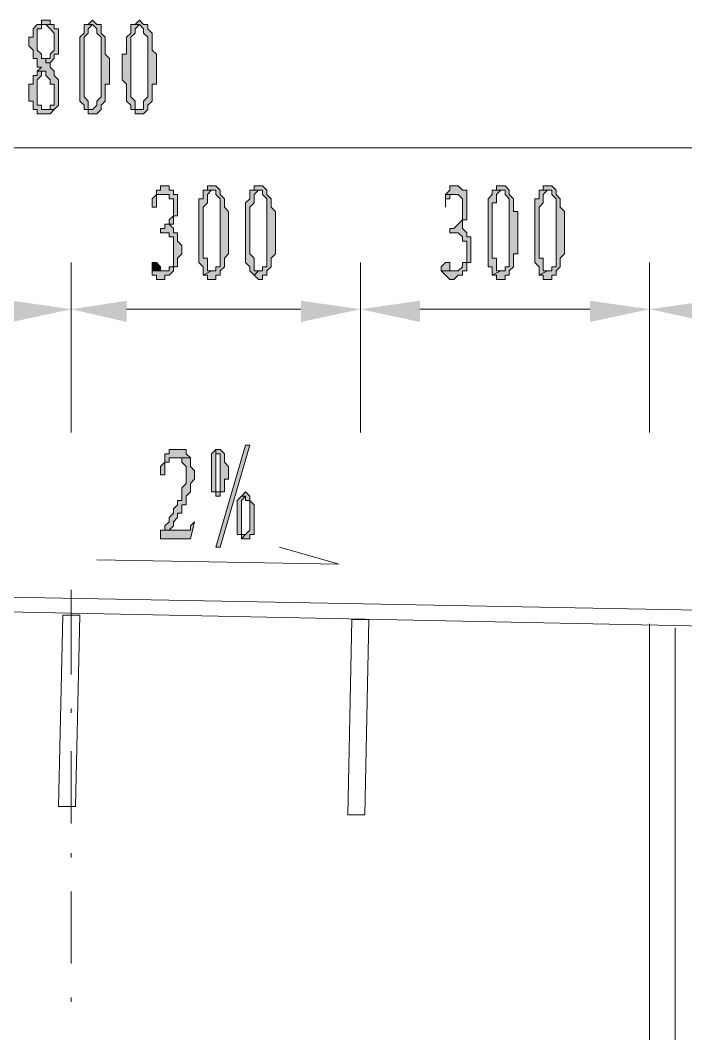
# Model space of a CAD drawing. Header units: millimetres. Extents: x 6 to 291, y 4 to 206.
# Drawn here: x 247.02 to 253.64, y 166.73 to 176.83 of the extents above; entities that cross this region are included whole.
import ezdxf

# ---------------------------------------------------------------- set-up
doc = ezdxf.new("R2010")
doc.units = ezdxf.units.MM
doc.layers.add('C00-00-00', color=7, linetype='Continuous')

msp = doc.modelspace()

# ---------------------------------------------------------------- hatches: boundary and pattern name
at = {"layer": 'C00-00-00'}
h = msp.add_hatch(color=256, dxfattribs=at)
h.dxf.hatch_style = 2
h.paths.add_polyline_path([(247.268999, 176.826335), (247.226666, 176.826335), (247.226666, 176.784002), (247.184333, 176.784002), (247.141999, 176.741669), (247.141999, 176.699335), (247.141999, 176.657002), (247.099666, 176.657002), (247.099666, 176.572335), (247.141999, 176.530002), (247.141999, 176.487669), (247.141999, 176.445335), (247.184333, 176.445335), (247.184333, 176.403002), (247.184333, 176.360669), (247.226666, 176.360669), (247.184333, 176.318335), (247.226666, 176.318335), (247.268999, 176.318335), (247.268999, 176.276002), (247.311333, 176.233669), (247.311333, 176.191335), (247.353666, 176.191335), (247.353666, 176.106669), (247.353666, 176.022002), (247.353666, 175.979669), (247.311333, 175.979669), (247.311333, 175.937335), (247.268999, 175.937335), (247.353666, 175.937335), (247.395999, 175.979669), (247.395999, 176.022002), (247.395999, 176.233669), (247.353666, 176.276002), (247.353666, 176.318335), (247.311333, 176.360669), (247.311333, 176.403002), (247.268999, 176.403002), (247.268999, 176.445335), (247.226666, 176.445335), (247.226666, 176.487669), (247.184333, 176.530002), (247.184333, 176.572335), (247.184333, 176.699335), (247.184333, 176.741669), (247.226666, 176.741669), (247.226666, 176.784002), (247.353666, 176.784002), (247.311333, 176.784002), (247.311333, 176.826335)])
h = msp.add_hatch(color=256, dxfattribs=at)
h.dxf.hatch_style = 2
h.paths.add_polyline_path([(247.734669, 176.826335), (247.692335, 176.784002), (247.650002, 176.784002), (247.734669, 176.784002), (247.777002, 176.741669), (247.777002, 176.699335), (247.819335, 176.657002), (247.819335, 176.445335), (247.819335, 176.403002), (247.819335, 176.360669), (247.819335, 176.276002), (247.819335, 176.233669), (247.819335, 176.064335), (247.777002, 176.022002), (247.777002, 175.979669), (247.734669, 175.937335), (247.650002, 175.937335), (247.692335, 175.937335), (247.692335, 175.895002), (247.734669, 175.895002), (247.777002, 175.895002), (247.819335, 175.937335), (247.819335, 175.979669), (247.861669, 176.022002), (247.861669, 176.064335), (247.861669, 176.191335), (247.904002, 176.191335), (247.904002, 176.445335), (247.861669, 176.487669), (247.861669, 176.614669), (247.861669, 176.657002), (247.819335, 176.699335), (247.819335, 176.741669), (247.819335, 176.784002), (247.777002, 176.784002)])
h = msp.add_hatch(color=256, dxfattribs=at)
h.dxf.hatch_style = 2
h.paths.add_polyline_path([(248.200338, 176.826335), (248.158004, 176.784002), (248.115671, 176.784002), (248.200338, 176.784002), (248.242671, 176.741669), (248.242671, 176.699335), (248.285004, 176.657002), (248.285004, 176.530002), (248.285004, 176.487669), (248.285004, 176.360669), (248.285004, 176.233669), (248.285004, 176.191335), (248.285004, 176.064335), (248.242671, 176.022002), (248.242671, 175.979669), (248.242671, 175.937335), (248.200338, 175.937335), (248.115671, 175.937335), (248.158004, 175.937335), (248.158004, 175.895002), (248.200338, 175.895002), (248.242671, 175.895002), (248.285004, 175.937335), (248.285004, 175.979669), (248.327338, 176.022002), (248.327338, 176.064335), (248.327338, 176.191335), (248.369671, 176.191335), (248.369671, 176.487669), (248.327338, 176.530002), (248.327338, 176.614669), (248.327338, 176.657002), (248.327338, 176.699335), (248.285004, 176.741669), (248.285004, 176.784002), (248.242671, 176.784002)])
h = msp.add_hatch(color=256, dxfattribs=at)
h.dxf.hatch_style = 2
h.paths.add_polyline_path([(247.353668, 176.784003), (247.269001, 176.784003), (247.311335, 176.74167), (247.353668, 176.699336), (247.353668, 176.530003), (247.311335, 176.48767), (247.311335, 176.445336), (247.269001, 176.445336), (247.269001, 176.403003), (247.311335, 176.403003), (247.353668, 176.445336), (247.353668, 176.48767), (247.396001, 176.48767), (247.396001, 176.530003), (247.396001, 176.572336), (247.396001, 176.657003), (247.396001, 176.699336), (247.396001, 176.74167), (247.353668, 176.74167)])
h = msp.add_hatch(color=256, dxfattribs=at)
h.dxf.hatch_style = 2
h.paths.add_polyline_path([(247.65, 176.784003), (247.65, 176.74167), (247.65, 176.699336), (247.607667, 176.657003), (247.607667, 176.61467), (247.607667, 176.530003), (247.607667, 176.48767), (247.607667, 176.191336), (247.607667, 176.149003), (247.607667, 176.10667), (247.607667, 176.064336), (247.607667, 176.022003), (247.65, 175.97967), (247.65, 175.937336), (247.734667, 175.937336), (247.692333, 175.937336), (247.692333, 175.97967), (247.692333, 176.022003), (247.65, 176.064336), (247.65, 176.149003), (247.65, 176.191336), (247.65, 176.48767), (247.65, 176.530003), (247.65, 176.657003), (247.692333, 176.699336), (247.692333, 176.74167), (247.734667, 176.784003)])
h = msp.add_hatch(color=256, dxfattribs=at)
h.dxf.hatch_style = 2
h.paths.add_polyline_path([(248.115669, 176.784003), (248.115669, 176.74167), (248.115669, 176.699336), (248.073336, 176.657003), (248.073336, 176.61467), (248.073336, 176.48767), (248.031003, 176.48767), (248.031003, 176.23367), (248.073336, 176.191336), (248.073336, 176.149003), (248.073336, 176.10667), (248.073336, 176.064336), (248.073336, 176.022003), (248.115669, 175.97967), (248.115669, 175.937336), (248.200336, 175.937336), (248.158003, 175.937336), (248.158003, 175.97967), (248.158003, 176.022003), (248.115669, 176.064336), (248.115669, 176.191336), (248.115669, 176.23367), (248.115669, 176.48767), (248.115669, 176.657003), (248.158003, 176.699336), (248.158003, 176.74167), (248.200336, 176.784003)])
h = msp.add_hatch(color=256, dxfattribs=at)
h.dxf.hatch_style = 2
h.paths.add_polyline_path([(247.184331, 176.318336), (247.184331, 176.276002), (247.141997, 176.276002), (247.141997, 176.233669), (247.141997, 176.191336), (247.099664, 176.191336), (247.099664, 176.022002), (247.141997, 176.022002), (247.141997, 175.979669), (247.141997, 175.937336), (247.184331, 175.937336), (247.184331, 175.895002), (247.226664, 175.895002), (247.268997, 175.895002), (247.311331, 175.895002), (247.353664, 175.937336), (247.268997, 175.937336), (247.226664, 175.937336), (247.226664, 175.979669), (247.184331, 175.979669), (247.184331, 176.022002), (247.184331, 176.191336), (247.184331, 176.233669), (247.226664, 176.276002), (247.226664, 176.318336)])
h = msp.add_hatch(color=256, dxfattribs=at)
h.dxf.hatch_style = 2
h.paths.add_polyline_path([(248.454328, 175.175338), (248.411994, 175.175338), (248.411994, 175.133004), (248.369661, 175.133004), (248.369661, 175.090671), (248.454328, 175.090671), (248.496661, 175.090671), (248.496661, 175.048338), (248.538994, 175.048338), (248.538994, 174.879004), (248.496661, 174.836671), (248.496661, 174.794338), (248.454328, 174.794338), (248.454328, 174.752004), (248.411994, 174.752004), (248.411994, 174.709671), (248.454328, 174.709671), (248.496661, 174.709671), (248.496661, 174.667338), (248.538994, 174.667338), (248.538994, 174.625004), (248.538994, 174.413338), (248.538994, 174.371004), (248.496661, 174.371004), (248.496661, 174.328671), (248.454328, 174.328671), (248.327328, 174.328671), (248.327328, 174.286338), (248.369661, 174.286338), (248.369661, 174.244004), (248.454328, 174.244004), (248.454328, 174.286338), (248.496661, 174.286338), (248.538994, 174.328671), (248.538994, 174.371004), (248.581328, 174.371004), (248.581328, 174.413338), (248.581328, 174.455671), (248.623661, 174.498004), (248.623661, 174.582671), (248.581328, 174.625004), (248.581328, 174.667338), (248.581328, 174.709671), (248.538994, 174.709671), (248.538994, 174.752004), (248.496661, 174.794338), (248.538994, 174.794338), (248.538994, 174.836671), (248.538994, 174.879004), (248.581328, 174.879004), (248.581328, 175.090671), (248.538994, 175.090671), (248.538994, 175.133004), (248.496661, 175.133004), (248.496661, 175.175338)])
h = msp.add_hatch(color=256, dxfattribs=at)
h.dxf.hatch_style = 2
h.paths.add_polyline_path([(248.919997, 175.175338), (248.877663, 175.175338), (248.877663, 175.133004), (248.919997, 175.133004), (248.96233, 175.133004), (248.96233, 175.090671), (249.004663, 175.048338), (249.004663, 174.963671), (249.004663, 174.709671), (249.004663, 174.455671), (249.004663, 174.371004), (248.96233, 174.371004), (248.96233, 174.328671), (248.919997, 174.328671), (248.83533, 174.286338), (248.877663, 174.286338), (248.877663, 174.244004), (248.96233, 174.244004), (248.96233, 174.286338), (249.004663, 174.286338), (249.004663, 174.328671), (249.046997, 174.371004), (249.046997, 174.413338), (249.046997, 174.455671), (249.08933, 174.498004), (249.08933, 174.921338), (249.046997, 174.963671), (249.046997, 175.006004), (249.046997, 175.048338), (249.004663, 175.090671), (249.004663, 175.133004), (248.96233, 175.175338)])
h = msp.add_hatch(color=256, dxfattribs=at)
h.dxf.hatch_style = 2
h.paths.add_polyline_path([(249.385666, 175.175338), (249.343333, 175.175338), (249.343333, 175.133004), (249.385666, 175.133004), (249.427999, 175.133004), (249.427999, 175.090671), (249.470333, 175.048338), (249.470333, 175.006004), (249.470333, 174.963671), (249.470333, 174.709671), (249.470333, 174.455671), (249.470333, 174.371004), (249.427999, 174.371004), (249.427999, 174.328671), (249.385666, 174.328671), (249.343333, 174.286338), (249.385666, 174.244004), (249.427999, 174.244004), (249.427999, 174.286338), (249.470333, 174.286338), (249.470333, 174.328671), (249.512666, 174.371004), (249.512666, 174.413338), (249.512666, 174.455671), (249.554999, 174.498004), (249.554999, 174.921338), (249.512666, 174.963671), (249.512666, 175.006004), (249.512666, 175.048338), (249.470333, 175.090671), (249.470333, 175.133004), (249.427999, 175.175338)])
h = msp.add_hatch(color=256, dxfattribs=at)
h.dxf.hatch_style = 2
h.paths.add_polyline_path([(251.375338, 175.175338), (251.290671, 175.175338), (251.290671, 175.133004), (251.248338, 175.090671), (251.375338, 175.090671), (251.417671, 175.048338), (251.417671, 174.879004), (251.417671, 174.836671), (251.375338, 174.794338), (251.333004, 174.752004), (251.290671, 174.752004), (251.290671, 174.709671), (251.333004, 174.709671), (251.375338, 174.709671), (251.417671, 174.667338), (251.417671, 174.625004), (251.460004, 174.625004), (251.460004, 174.413338), (251.417671, 174.413338), (251.417671, 174.371004), (251.375338, 174.328671), (251.206004, 174.328671), (251.248338, 174.286338), (251.290671, 174.244004), (251.333004, 174.244004), (251.375338, 174.286338), (251.417671, 174.286338), (251.417671, 174.328671), (251.460004, 174.328671), (251.460004, 174.371004), (251.460004, 174.413338), (251.502338, 174.413338), (251.502338, 174.498004), (251.502338, 174.582671), (251.502338, 174.625004), (251.502338, 174.667338), (251.460004, 174.667338), (251.460004, 174.709671), (251.417671, 174.752004), (251.417671, 174.794338), (251.417671, 174.836671), (251.460004, 174.836671), (251.460004, 174.879004), (251.460004, 174.921338), (251.460004, 175.090671), (251.460004, 175.133004), (251.417671, 175.133004)])
h = msp.add_hatch(color=256, dxfattribs=at)
h.dxf.hatch_style = 2
h.paths.add_polyline_path([(251.798665, 175.175338), (251.756331, 175.175338), (251.756331, 175.133004), (251.798665, 175.133004), (251.840998, 175.133004), (251.840998, 175.090671), (251.883331, 175.048338), (251.883331, 174.963671), (251.883331, 174.709671), (251.883331, 174.498004), (251.883331, 174.455671), (251.883331, 174.371004), (251.840998, 174.371004), (251.840998, 174.328671), (251.798665, 174.328671), (251.713998, 174.286338), (251.756331, 174.286338), (251.756331, 174.244004), (251.840998, 174.244004), (251.840998, 174.286338), (251.883331, 174.286338), (251.883331, 174.328671), (251.925665, 174.371004), (251.925665, 174.413338), (251.925665, 174.498004), (251.967998, 174.498004), (251.967998, 174.921338), (251.925665, 174.921338), (251.925665, 175.006004), (251.925665, 175.048338), (251.883331, 175.090671), (251.883331, 175.133004), (251.840998, 175.175338)])
h = msp.add_hatch(color=256, dxfattribs=at)
h.dxf.hatch_style = 2
h.paths.add_polyline_path([(252.264334, 175.175338), (252.222001, 175.175338), (252.222001, 175.133004), (252.264334, 175.133004), (252.306667, 175.133004), (252.306667, 175.090671), (252.349001, 175.048338), (252.349001, 174.963671), (252.349001, 174.709671), (252.349001, 174.455671), (252.349001, 174.371004), (252.306667, 174.371004), (252.306667, 174.328671), (252.264334, 174.328671), (252.179667, 174.286338), (252.222001, 174.286338), (252.222001, 174.244004), (252.306667, 174.244004), (252.306667, 174.286338), (252.349001, 174.286338), (252.349001, 174.328671), (252.391334, 174.371004), (252.391334, 174.413338), (252.391334, 174.455671), (252.433667, 174.498004), (252.433667, 174.921338), (252.391334, 174.963671), (252.391334, 175.006004), (252.391334, 175.048338), (252.349001, 175.090671), (252.349001, 175.133004), (252.306667, 175.175338)])
h = msp.add_hatch(color=256, dxfattribs=at)
h.dxf.hatch_style = 2
h.paths.add_polyline_path([(248.369659, 175.090669), (248.327326, 175.048336), (248.327326, 174.963669), (248.369659, 174.963669), (248.369659, 175.006002), (248.369659, 175.048336), (248.369659, 175.090669), (248.411992, 175.090669), (248.454326, 175.090669)])
h = msp.add_hatch(color=256, dxfattribs=at)
h.dxf.hatch_style = 2
h.paths.add_polyline_path([(248.877671, 175.133004), (248.835337, 175.133004), (248.835337, 175.09067), (248.835337, 175.048337), (248.793004, 175.048337), (248.793004, 174.96367), (248.793004, 174.498004), (248.793004, 174.45567), (248.793004, 174.413337), (248.835337, 174.371004), (248.835337, 174.32867), (248.835337, 174.286337), (248.920004, 174.32867), (248.877671, 174.32867), (248.877671, 174.371004), (248.877671, 174.45567), (248.835337, 174.45567), (248.835337, 174.96367), (248.877671, 175.006004), (248.877671, 175.048337), (248.877671, 175.09067), (248.920004, 175.133004)])
h = msp.add_hatch(color=256, dxfattribs=at)
h.dxf.hatch_style = 2
h.paths.add_polyline_path([(249.34334, 175.133004), (249.301006, 175.133004), (249.301006, 175.09067), (249.301006, 175.048337), (249.258673, 175.006004), (249.258673, 174.96367), (249.258673, 174.921337), (249.258673, 174.498004), (249.258673, 174.45567), (249.258673, 174.413337), (249.301006, 174.371004), (249.301006, 174.32867), (249.34334, 174.286337), (249.385673, 174.32867), (249.34334, 174.32867), (249.34334, 174.371004), (249.34334, 174.45567), (249.301006, 174.498004), (249.301006, 174.96367), (249.34334, 175.006004), (249.34334, 175.048337), (249.34334, 175.09067), (249.385673, 175.133004)])
h = msp.add_hatch(color=256, dxfattribs=at)
h.dxf.hatch_style = 2
h.paths.add_polyline_path([(251.248327, 175.090669), (251.248327, 175.048336), (251.248327, 174.963669), (251.248327, 175.048336), (251.29066, 175.048336), (251.29066, 175.090669), (251.332994, 175.090669)])
h = msp.add_hatch(color=256, dxfattribs=at)
h.dxf.hatch_style = 2
h.paths.add_polyline_path([(251.756339, 175.133004), (251.714005, 175.133004), (251.714005, 175.09067), (251.671672, 175.048337), (251.671672, 174.96367), (251.671672, 174.498004), (251.671672, 174.45567), (251.671672, 174.371004), (251.714005, 174.371004), (251.714005, 174.32867), (251.714005, 174.286337), (251.798672, 174.32867), (251.756339, 174.32867), (251.756339, 174.371004), (251.756339, 174.45567), (251.714005, 174.45567), (251.714005, 175.006004), (251.756339, 175.006004), (251.756339, 175.048337), (251.756339, 175.09067), (251.798672, 175.133004)])
h = msp.add_hatch(color=256, dxfattribs=at)
h.dxf.hatch_style = 2
h.paths.add_polyline_path([(252.222008, 175.133004), (252.179674, 175.133004), (252.179674, 175.09067), (252.179674, 175.048337), (252.137341, 175.048337), (252.137341, 174.96367), (252.137341, 174.498004), (252.137341, 174.45567), (252.137341, 174.413337), (252.179674, 174.371004), (252.179674, 174.32867), (252.179674, 174.286337), (252.264341, 174.32867), (252.222008, 174.32867), (252.222008, 174.371004), (252.222008, 174.45567), (252.179674, 174.45567), (252.179674, 174.96367), (252.222008, 175.006004), (252.222008, 175.048337), (252.222008, 175.09067), (252.264341, 175.133004)])
h = msp.add_hatch(color=256, dxfattribs=at)
h.dxf.hatch_style = 2
h.paths.add_polyline_path([(248.369659, 174.413336), (248.327326, 174.413336), (248.327326, 174.371003), (248.327326, 174.32867), (248.411992, 174.32867), (248.411992, 174.371003)])
h = msp.add_hatch(color=256, dxfattribs=at)
h.dxf.hatch_style = 2
h.paths.add_polyline_path([(251.248327, 174.413336), (251.205994, 174.371003), (251.205994, 174.32867), (251.332994, 174.32867), (251.29066, 174.32867), (251.29066, 174.371003), (251.29066, 174.413336)])
h = msp.add_hatch(color=256, dxfattribs=at)
h.dxf.hatch_style = 2
h.paths.add_polyline_path([(246.930341, 174.032336), (246.930341, 173.820668), (247.523005, 173.947667)])
h = msp.add_hatch(color=256, dxfattribs=at)
h.dxf.hatch_style = 2
h.paths.add_polyline_path([(248.073327, 174.032336), (248.073327, 173.820668), (247.523005, 173.947667)])
h = msp.add_hatch(color=256, dxfattribs=at)
h.dxf.hatch_style = 2
h.paths.add_polyline_path([(249.808993, 174.032336), (249.808993, 173.820668), (250.401673, 173.947667)])
h = msp.add_hatch(color=256, dxfattribs=at)
h.dxf.hatch_style = 2
h.paths.add_polyline_path([(250.994337, 174.032336), (250.994337, 173.820668), (250.401673, 173.947667)])
h = msp.add_hatch(color=256, dxfattribs=at)
h.dxf.hatch_style = 2
h.paths.add_polyline_path([(252.687661, 174.032336), (252.687661, 173.820668), (253.280341, 173.947667)])
h = msp.add_hatch(color=256, dxfattribs=at)
h.dxf.hatch_style = 2
h.paths.add_polyline_path([(253.873005, 174.032336), (253.873005, 173.820668), (253.280341, 173.947667)])
h = msp.add_hatch(color=256, dxfattribs=at)
h.dxf.hatch_style = 2
h.paths.add_polyline_path([(248.581339, 172.550668), (248.539005, 172.550668), (248.496672, 172.550668), (248.496672, 172.508334), (248.454339, 172.508334), (248.454339, 172.466001), (248.454339, 172.423668), (248.412005, 172.381334), (248.412005, 172.296668), (248.454339, 172.296668), (248.454339, 172.339001), (248.454339, 172.423668), (248.496672, 172.423668), (248.496672, 172.466001), (248.539005, 172.466001), (248.581339, 172.466001), (248.708339, 172.466001), (248.666005, 172.508334), (248.666005, 172.550668), (248.623672, 172.550668)])
h = msp.add_hatch(color=256, dxfattribs=at)
h.dxf.hatch_style = 2
h.paths.add_polyline_path([(248.962339, 172.550668), (248.920006, 172.508334), (248.920006, 172.466001), (248.920006, 172.169668), (248.920006, 172.127334), (248.962339, 172.127334), (248.962339, 172.085001), (249.004672, 172.085001), (249.004672, 172.127334), (249.047006, 172.127334), (249.004672, 172.127334), (248.962339, 172.127334), (248.962339, 172.169668), (248.962339, 172.508334)])
h = msp.add_hatch(color=256, dxfattribs=at)
h.dxf.hatch_style = 2
h.paths.add_polyline_path([(249.004665, 172.550668), (248.962332, 172.550668), (248.962332, 172.508334), (249.004665, 172.508334), (249.004665, 172.466001), (249.004665, 172.169668), (249.004665, 172.127334), (249.046999, 172.127334), (249.046999, 172.169668), (249.046999, 172.254334), (249.089332, 172.254334), (249.089332, 172.381334), (249.046999, 172.423668), (249.046999, 172.466001), (249.046999, 172.508334)])
h = msp.add_hatch(color=256, dxfattribs=at)
h.dxf.hatch_style = 2
h.paths.add_polyline_path([(249.300997, 172.593002), (249.258671, 172.593002), (248.962339, 171.577003), (249.004665, 171.577003)])
h = msp.add_hatch(color=256, dxfattribs=at)
h.dxf.hatch_style = 2
h.paths.add_polyline_path([(248.708333, 172.466003), (248.581333, 172.466003), (248.623667, 172.466003), (248.623667, 172.42367), (248.666, 172.381336), (248.666, 172.212003), (248.623667, 172.16967), (248.623667, 172.127336), (248.623667, 172.085003), (248.623667, 172.04267), (248.581333, 172.04267), (248.581333, 172.000336), (248.539, 171.958003), (248.539, 171.91567), (248.496667, 171.873336), (248.496667, 171.831003), (248.454333, 171.78867), (248.454333, 171.746336), (248.412, 171.746336), (248.496667, 171.746336), (248.539, 171.78867), (248.539, 171.831003), (248.581333, 171.873336), (248.581333, 171.91567), (248.623667, 171.91567), (248.623667, 171.958003), (248.623667, 172.000336), (248.666, 172.000336), (248.666, 172.04267), (248.666, 172.085003), (248.708333, 172.127336), (248.708333, 172.16967), (248.708333, 172.212003), (248.750667, 172.254336), (248.750667, 172.339003), (248.708333, 172.381336), (248.708333, 172.42367)])
h = msp.add_hatch(color=256, dxfattribs=at)
h.dxf.hatch_style = 2
h.paths.add_polyline_path([(249.216329, 172.085002), (249.173996, 172.042669), (249.173996, 172.000336), (249.173996, 171.958002), (249.173996, 171.788669), (249.173996, 171.746336), (249.173996, 171.704002), (249.216329, 171.704002), (249.216329, 171.661669), (249.258662, 171.704002), (249.216329, 171.704002), (249.216329, 171.746336), (249.216329, 171.788669), (249.216329, 171.831002), (249.216329, 171.958002), (249.216329, 172.000336), (249.216329, 172.042669), (249.258662, 172.085002)])
h = msp.add_hatch(color=256, dxfattribs=at)
h.dxf.hatch_style = 2
h.paths.add_polyline_path([(249.258671, 172.127337), (249.216338, 172.085003), (249.258671, 172.085003), (249.258671, 172.04267), (249.301004, 172.04267), (249.301004, 171.746337), (249.258671, 171.704003), (249.216338, 171.66167), (249.258671, 171.66167), (249.301004, 171.66167), (249.301004, 171.704003), (249.343338, 171.704003), (249.343338, 172.000337), (249.301004, 172.04267), (249.301004, 172.085003)])
h = msp.add_hatch(color=256, dxfattribs=at)
h.dxf.hatch_style = 2
h.paths.add_polyline_path([(248.75066, 171.831001), (248.708326, 171.788667), (248.708326, 171.746334), (248.49666, 171.746334), (248.411993, 171.746334), (248.411993, 171.704001), (248.411993, 171.661667), (248.708326, 171.661667)])

# ---------------------------------------------------------------- linework, layer by layer
at = {"layer": 'C00-00-00', "lineweight": 13}
for points in [[(247.268999, 176.826335), (247.226666, 176.826335), (247.226666, 176.784002), (247.184333, 176.784002), (247.141999, 176.741669), (247.141999, 176.699335), (247.141999, 176.657002), (247.099666, 176.657002), (247.099666, 176.572335), (247.141999, 176.530002), (247.141999, 176.487669), (247.141999, 176.445335), (247.184333, 176.445335), (247.184333, 176.403002), (247.184333, 176.360669), (247.226666, 176.360669), (247.184333, 176.318335), (247.226666, 176.318335), (247.268999, 176.318335), (247.268999, 176.276002), (247.311333, 176.233669), (247.311333, 176.191335), (247.353666, 176.191335), (247.353666, 176.106669), (247.353666, 176.022002), (247.353666, 175.979669), (247.311333, 175.979669), (247.311333, 175.937335), (247.268999, 175.937335), (247.353666, 175.937335), (247.395999, 175.979669), (247.395999, 176.022002), (247.395999, 176.233669), (247.353666, 176.276002), (247.353666, 176.318335), (247.311333, 176.360669), (247.311333, 176.403002), (247.268999, 176.403002), (247.268999, 176.445335), (247.226666, 176.445335), (247.226666, 176.487669), (247.184333, 176.530002), (247.184333, 176.572335), (247.184333, 176.699335), (247.184333, 176.741669), (247.226666, 176.741669), (247.226666, 176.784002), (247.353666, 176.784002), (247.311333, 176.784002), (247.311333, 176.826335)], [(247.734669, 176.826335), (247.692335, 176.784002), (247.650002, 176.784002), (247.734669, 176.784002), (247.777002, 176.741669), (247.777002, 176.699335), (247.819335, 176.657002), (247.819335, 176.445335), (247.819335, 176.403002), (247.819335, 176.360669), (247.819335, 176.276002), (247.819335, 176.233669), (247.819335, 176.064335), (247.777002, 176.022002), (247.777002, 175.979669), (247.734669, 175.937335), (247.650002, 175.937335), (247.692335, 175.937335), (247.692335, 175.895002), (247.734669, 175.895002), (247.777002, 175.895002), (247.819335, 175.937335), (247.819335, 175.979669), (247.861669, 176.022002), (247.861669, 176.064335), (247.861669, 176.191335), (247.904002, 176.191335), (247.904002, 176.445335), (247.861669, 176.487669), (247.861669, 176.614669), (247.861669, 176.657002), (247.819335, 176.699335), (247.819335, 176.741669), (247.819335, 176.784002), (247.777002, 176.784002)], [(248.200338, 176.826335), (248.158004, 176.784002), (248.115671, 176.784002), (248.200338, 176.784002), (248.242671, 176.741669), (248.242671, 176.699335), (248.285004, 176.657002), (248.285004, 176.530002), (248.285004, 176.487669), (248.285004, 176.360669), (248.285004, 176.233669), (248.285004, 176.191335), (248.285004, 176.064335), (248.242671, 176.022002), (248.242671, 175.979669), (248.242671, 175.937335), (248.200338, 175.937335), (248.115671, 175.937335), (248.158004, 175.937335), (248.158004, 175.895002), (248.200338, 175.895002), (248.242671, 175.895002), (248.285004, 175.937335), (248.285004, 175.979669), (248.327338, 176.022002), (248.327338, 176.064335), (248.327338, 176.191335), (248.369671, 176.191335), (248.369671, 176.487669), (248.327338, 176.530002), (248.327338, 176.614669), (248.327338, 176.657002), (248.327338, 176.699335), (248.285004, 176.741669), (248.285004, 176.784002), (248.242671, 176.784002)], [(247.353668, 176.784003), (247.269001, 176.784003), (247.311335, 176.74167), (247.353668, 176.699336), (247.353668, 176.530003), (247.311335, 176.48767), (247.311335, 176.445336), (247.269001, 176.445336), (247.269001, 176.403003), (247.311335, 176.403003), (247.353668, 176.445336), (247.353668, 176.48767), (247.396001, 176.48767), (247.396001, 176.530003), (247.396001, 176.572336), (247.396001, 176.657003), (247.396001, 176.699336), (247.396001, 176.74167), (247.353668, 176.74167)], [(247.65, 176.784003), (247.65, 176.74167), (247.65, 176.699336), (247.607667, 176.657003), (247.607667, 176.61467), (247.607667, 176.530003), (247.607667, 176.48767), (247.607667, 176.191336), (247.607667, 176.149003), (247.607667, 176.10667), (247.607667, 176.064336), (247.607667, 176.022003), (247.65, 175.97967), (247.65, 175.937336), (247.734667, 175.937336), (247.692333, 175.937336), (247.692333, 175.97967), (247.692333, 176.022003), (247.65, 176.064336), (247.65, 176.149003), (247.65, 176.191336), (247.65, 176.48767), (247.65, 176.530003), (247.65, 176.657003), (247.692333, 176.699336), (247.692333, 176.74167), (247.734667, 176.784003)], [(248.115669, 176.784003), (248.115669, 176.74167), (248.115669, 176.699336), (248.073336, 176.657003), (248.073336, 176.61467), (248.073336, 176.48767), (248.031003, 176.48767), (248.031003, 176.23367), (248.073336, 176.191336), (248.073336, 176.149003), (248.073336, 176.10667), (248.073336, 176.064336), (248.073336, 176.022003), (248.115669, 175.97967), (248.115669, 175.937336), (248.200336, 175.937336), (248.158003, 175.937336), (248.158003, 175.97967), (248.158003, 176.022003), (248.115669, 176.064336), (248.115669, 176.191336), (248.115669, 176.23367), (248.115669, 176.48767), (248.115669, 176.657003), (248.158003, 176.699336), (248.158003, 176.74167), (248.200336, 176.784003)], [(247.184331, 176.318336), (247.184331, 176.276002), (247.141997, 176.276002), (247.141997, 176.233669), (247.141997, 176.191336), (247.099664, 176.191336), (247.099664, 176.022002), (247.141997, 176.022002), (247.141997, 175.979669), (247.141997, 175.937336), (247.184331, 175.937336), (247.184331, 175.895002), (247.226664, 175.895002), (247.268997, 175.895002), (247.311331, 175.895002), (247.353664, 175.937336), (247.268997, 175.937336), (247.226664, 175.937336), (247.226664, 175.979669), (247.184331, 175.979669), (247.184331, 176.022002), (247.184331, 176.191336), (247.184331, 176.233669), (247.226664, 176.276002), (247.226664, 176.318336)], [(248.454328, 175.175338), (248.411994, 175.175338), (248.411994, 175.133004), (248.369661, 175.133004), (248.369661, 175.090671), (248.454328, 175.090671), (248.496661, 175.090671), (248.496661, 175.048338), (248.538994, 175.048338), (248.538994, 174.879004), (248.496661, 174.836671), (248.496661, 174.794338), (248.454328, 174.794338), (248.454328, 174.752004), (248.411994, 174.752004), (248.411994, 174.709671), (248.454328, 174.709671), (248.496661, 174.709671), (248.496661, 174.667338), (248.538994, 174.667338), (248.538994, 174.625004), (248.538994, 174.413338), (248.538994, 174.371004), (248.496661, 174.371004), (248.496661, 174.328671), (248.454328, 174.328671), (248.327328, 174.328671), (248.327328, 174.286338), (248.369661, 174.286338), (248.369661, 174.244004), (248.454328, 174.244004), (248.454328, 174.286338), (248.496661, 174.286338), (248.538994, 174.328671), (248.538994, 174.371004), (248.581328, 174.371004), (248.581328, 174.413338), (248.581328, 174.455671), (248.623661, 174.498004), (248.623661, 174.582671), (248.581328, 174.625004), (248.581328, 174.667338), (248.581328, 174.709671), (248.538994, 174.709671), (248.538994, 174.752004), (248.496661, 174.794338), (248.538994, 174.794338), (248.538994, 174.836671), (248.538994, 174.879004), (248.581328, 174.879004), (248.581328, 175.090671), (248.538994, 175.090671), (248.538994, 175.133004), (248.496661, 175.133004), (248.496661, 175.175338)], [(248.919997, 175.175338), (248.877663, 175.175338), (248.877663, 175.133004), (248.919997, 175.133004), (248.96233, 175.133004), (248.96233, 175.090671), (249.004663, 175.048338), (249.004663, 174.963671), (249.004663, 174.709671), (249.004663, 174.455671), (249.004663, 174.371004), (248.96233, 174.371004), (248.96233, 174.328671), (248.919997, 174.328671), (248.83533, 174.286338), (248.877663, 174.286338), (248.877663, 174.244004), (248.96233, 174.244004), (248.96233, 174.286338), (249.004663, 174.286338), (249.004663, 174.328671), (249.046997, 174.371004), (249.046997, 174.413338), (249.046997, 174.455671), (249.08933, 174.498004), (249.08933, 174.921338), (249.046997, 174.963671), (249.046997, 175.006004), (249.046997, 175.048338), (249.004663, 175.090671), (249.004663, 175.133004), (248.96233, 175.175338)], [(249.385666, 175.175338), (249.343333, 175.175338), (249.343333, 175.133004), (249.385666, 175.133004), (249.427999, 175.133004), (249.427999, 175.090671), (249.470333, 175.048338), (249.470333, 175.006004), (249.470333, 174.963671), (249.470333, 174.709671), (249.470333, 174.455671), (249.470333, 174.371004), (249.427999, 174.371004), (249.427999, 174.328671), (249.385666, 174.328671), (249.343333, 174.286338), (249.385666, 174.244004), (249.427999, 174.244004), (249.427999, 174.286338), (249.470333, 174.286338), (249.470333, 174.328671), (249.512666, 174.371004), (249.512666, 174.413338), (249.512666, 174.455671), (249.554999, 174.498004), (249.554999, 174.921338), (249.512666, 174.963671), (249.512666, 175.006004), (249.512666, 175.048338), (249.470333, 175.090671), (249.470333, 175.133004), (249.427999, 175.175338)], [(251.375338, 175.175338), (251.290671, 175.175338), (251.290671, 175.133004), (251.248338, 175.090671), (251.375338, 175.090671), (251.417671, 175.048338), (251.417671, 174.879004), (251.417671, 174.836671), (251.375338, 174.794338), (251.333004, 174.752004), (251.290671, 174.752004), (251.290671, 174.709671), (251.333004, 174.709671), (251.375338, 174.709671), (251.417671, 174.667338), (251.417671, 174.625004), (251.460004, 174.625004), (251.460004, 174.413338), (251.417671, 174.413338), (251.417671, 174.371004), (251.375338, 174.328671), (251.206004, 174.328671), (251.248338, 174.286338), (251.290671, 174.244004), (251.333004, 174.244004), (251.375338, 174.286338), (251.417671, 174.286338), (251.417671, 174.328671), (251.460004, 174.328671), (251.460004, 174.371004), (251.460004, 174.413338), (251.502338, 174.413338), (251.502338, 174.498004), (251.502338, 174.582671), (251.502338, 174.625004), (251.502338, 174.667338), (251.460004, 174.667338), (251.460004, 174.709671), (251.417671, 174.752004), (251.417671, 174.794338), (251.417671, 174.836671), (251.460004, 174.836671), (251.460004, 174.879004), (251.460004, 174.921338), (251.460004, 175.090671), (251.460004, 175.133004), (251.417671, 175.133004)], [(251.798665, 175.175338), (251.756331, 175.175338), (251.756331, 175.133004), (251.798665, 175.133004), (251.840998, 175.133004), (251.840998, 175.090671), (251.883331, 175.048338), (251.883331, 174.963671), (251.883331, 174.709671), (251.883331, 174.498004), (251.883331, 174.455671), (251.883331, 174.371004), (251.840998, 174.371004), (251.840998, 174.328671), (251.798665, 174.328671), (251.713998, 174.286338), (251.756331, 174.286338), (251.756331, 174.244004), (251.840998, 174.244004), (251.840998, 174.286338), (251.883331, 174.286338), (251.883331, 174.328671), (251.925665, 174.371004), (251.925665, 174.413338), (251.925665, 174.498004), (251.967998, 174.498004), (251.967998, 174.921338), (251.925665, 174.921338), (251.925665, 175.006004), (251.925665, 175.048338), (251.883331, 175.090671), (251.883331, 175.133004), (251.840998, 175.175338)], [(252.264334, 175.175338), (252.222001, 175.175338), (252.222001, 175.133004), (252.264334, 175.133004), (252.306667, 175.133004), (252.306667, 175.090671), (252.349001, 175.048338), (252.349001, 174.963671), (252.349001, 174.709671), (252.349001, 174.455671), (252.349001, 174.371004), (252.306667, 174.371004), (252.306667, 174.328671), (252.264334, 174.328671), (252.179667, 174.286338), (252.222001, 174.286338), (252.222001, 174.244004), (252.306667, 174.244004), (252.306667, 174.286338), (252.349001, 174.286338), (252.349001, 174.328671), (252.391334, 174.371004), (252.391334, 174.413338), (252.391334, 174.455671), (252.433667, 174.498004), (252.433667, 174.921338), (252.391334, 174.963671), (252.391334, 175.006004), (252.391334, 175.048338), (252.349001, 175.090671), (252.349001, 175.133004), (252.306667, 175.175338)], [(248.369659, 175.090669), (248.327326, 175.048336), (248.327326, 174.963669), (248.369659, 174.963669), (248.369659, 175.006002), (248.369659, 175.048336), (248.369659, 175.090669), (248.411992, 175.090669), (248.454326, 175.090669)], [(248.877671, 175.133004), (248.835337, 175.133004), (248.835337, 175.09067), (248.835337, 175.048337), (248.793004, 175.048337), (248.793004, 174.96367), (248.793004, 174.498004), (248.793004, 174.45567), (248.793004, 174.413337), (248.835337, 174.371004), (248.835337, 174.32867), (248.835337, 174.286337), (248.920004, 174.32867), (248.877671, 174.32867), (248.877671, 174.371004), (248.877671, 174.45567), (248.835337, 174.45567), (248.835337, 174.96367), (248.877671, 175.006004), (248.877671, 175.048337), (248.877671, 175.09067), (248.920004, 175.133004)], [(249.34334, 175.133004), (249.301006, 175.133004), (249.301006, 175.09067), (249.301006, 175.048337), (249.258673, 175.006004), (249.258673, 174.96367), (249.258673, 174.921337), (249.258673, 174.498004), (249.258673, 174.45567), (249.258673, 174.413337), (249.301006, 174.371004), (249.301006, 174.32867), (249.34334, 174.286337), (249.385673, 174.32867), (249.34334, 174.32867), (249.34334, 174.371004), (249.34334, 174.45567), (249.301006, 174.498004), (249.301006, 174.96367), (249.34334, 175.006004), (249.34334, 175.048337), (249.34334, 175.09067), (249.385673, 175.133004)], [(251.248327, 175.090669), (251.248327, 175.048336), (251.248327, 174.963669), (251.248327, 175.048336), (251.29066, 175.048336), (251.29066, 175.090669), (251.332994, 175.090669)], [(251.756339, 175.133004), (251.714005, 175.133004), (251.714005, 175.09067), (251.671672, 175.048337), (251.671672, 174.96367), (251.671672, 174.498004), (251.671672, 174.45567), (251.671672, 174.371004), (251.714005, 174.371004), (251.714005, 174.32867), (251.714005, 174.286337), (251.798672, 174.32867), (251.756339, 174.32867), (251.756339, 174.371004), (251.756339, 174.45567), (251.714005, 174.45567), (251.714005, 175.006004), (251.756339, 175.006004), (251.756339, 175.048337), (251.756339, 175.09067), (251.798672, 175.133004)], [(252.222008, 175.133004), (252.179674, 175.133004), (252.179674, 175.09067), (252.179674, 175.048337), (252.137341, 175.048337), (252.137341, 174.96367), (252.137341, 174.498004), (252.137341, 174.45567), (252.137341, 174.413337), (252.179674, 174.371004), (252.179674, 174.32867), (252.179674, 174.286337), (252.264341, 174.32867), (252.222008, 174.32867), (252.222008, 174.371004), (252.222008, 174.45567), (252.179674, 174.45567), (252.179674, 174.96367), (252.222008, 175.006004), (252.222008, 175.048337), (252.222008, 175.09067), (252.264341, 175.133004)], [(248.369659, 174.413336), (248.327326, 174.413336), (248.327326, 174.371003), (248.327326, 174.32867), (248.411992, 174.32867), (248.411992, 174.371003)], [(251.248327, 174.413336), (251.205994, 174.371003), (251.205994, 174.32867), (251.332994, 174.32867), (251.29066, 174.32867), (251.29066, 174.371003), (251.29066, 174.413336)], [(248.581339, 172.550668), (248.539005, 172.550668), (248.496672, 172.550668), (248.496672, 172.508334), (248.454339, 172.508334), (248.454339, 172.466001), (248.454339, 172.423668), (248.412005, 172.381334), (248.412005, 172.296668), (248.454339, 172.296668), (248.454339, 172.339001), (248.454339, 172.423668), (248.496672, 172.423668), (248.496672, 172.466001), (248.539005, 172.466001), (248.581339, 172.466001), (248.708339, 172.466001), (248.666005, 172.508334), (248.666005, 172.550668), (248.623672, 172.550668)], [(248.962339, 172.550668), (248.920006, 172.508334), (248.920006, 172.466001), (248.920006, 172.169668), (248.920006, 172.127334), (248.962339, 172.127334), (248.962339, 172.085001), (249.004672, 172.085001), (249.004672, 172.127334), (249.047006, 172.127334), (249.004672, 172.127334), (248.962339, 172.127334), (248.962339, 172.169668), (248.962339, 172.508334)], [(249.004665, 172.550668), (248.962332, 172.550668), (248.962332, 172.508334), (249.004665, 172.508334), (249.004665, 172.466001), (249.004665, 172.169668), (249.004665, 172.127334), (249.046999, 172.127334), (249.046999, 172.169668), (249.046999, 172.254334), (249.089332, 172.254334), (249.089332, 172.381334), (249.046999, 172.423668), (249.046999, 172.466001), (249.046999, 172.508334)], [(249.300997, 172.593002), (249.258671, 172.593002), (248.962339, 171.577003), (249.004665, 171.577003)], [(248.708333, 172.466003), (248.581333, 172.466003), (248.623667, 172.466003), (248.623667, 172.42367), (248.666, 172.381336), (248.666, 172.212003), (248.623667, 172.16967), (248.623667, 172.127336), (248.623667, 172.085003), (248.623667, 172.04267), (248.581333, 172.04267), (248.581333, 172.000336), (248.539, 171.958003), (248.539, 171.91567), (248.496667, 171.873336), (248.496667, 171.831003), (248.454333, 171.78867), (248.454333, 171.746336), (248.412, 171.746336), (248.496667, 171.746336), (248.539, 171.78867), (248.539, 171.831003), (248.581333, 171.873336), (248.581333, 171.91567), (248.623667, 171.91567), (248.623667, 171.958003), (248.623667, 172.000336), (248.666, 172.000336), (248.666, 172.04267), (248.666, 172.085003), (248.708333, 172.127336), (248.708333, 172.16967), (248.708333, 172.212003), (248.750667, 172.254336), (248.750667, 172.339003), (248.708333, 172.381336), (248.708333, 172.42367)], [(249.216329, 172.085002), (249.173996, 172.042669), (249.173996, 172.000336), (249.173996, 171.958002), (249.173996, 171.788669), (249.173996, 171.746336), (249.173996, 171.704002), (249.216329, 171.704002), (249.216329, 171.661669), (249.258662, 171.704002), (249.216329, 171.704002), (249.216329, 171.746336), (249.216329, 171.788669), (249.216329, 171.831002), (249.216329, 171.958002), (249.216329, 172.000336), (249.216329, 172.042669), (249.258662, 172.085002)], [(249.258671, 172.127337), (249.216338, 172.085003), (249.258671, 172.085003), (249.258671, 172.04267), (249.301004, 172.04267), (249.301004, 171.746337), (249.258671, 171.704003), (249.216338, 171.66167), (249.258671, 171.66167), (249.301004, 171.66167), (249.301004, 171.704003), (249.343338, 171.704003), (249.343338, 172.000337), (249.301004, 172.04267), (249.301004, 172.085003)], [(248.75066, 171.831001), (248.708326, 171.788667), (248.708326, 171.746334), (248.49666, 171.746334), (248.411993, 171.746334), (248.411993, 171.704001), (248.411993, 171.661667), (248.708326, 171.661667)]]:
    msp.add_lwpolyline(points, close=True, dxfattribs=at)
at = {"layer": 'C00-00-00', "lineweight": 5}
for points in [[(234.653668, 175.556334), (260.392326, 175.556334)], [(247.523005, 172.720001), (247.523005, 174.413336)], [(247.523005, 172.720001), (247.523005, 174.413336)], [(250.401673, 172.720001), (250.401673, 174.413336)], [(250.401673, 172.720001), (250.401673, 174.413336)], [(253.280341, 172.720001), (253.280341, 174.413336)], [(253.280341, 172.720001), (253.280341, 174.413336)], [(248.073327, 173.947667), (249.808993, 173.947667)], [(250.994337, 173.947667), (252.687661, 173.947667)], [(247.776995, 171.450004), (250.189994, 171.40767), (249.597329, 171.577003)], [(234.061004, 171.323001), (260.985006, 170.815001)], [(234.061004, 171.196002), (260.985006, 170.645668)], [(247.523005, 170.307002), (247.523005, 171.153668)], [(253.280341, 170.815001), (253.280341, 156.887335)], [(253.534331, 170.772667), (253.534331, 156.887335)], [(247.523005, 169.926001), (247.523005, 169.968336)], [(247.523005, 168.825338), (247.523005, 169.545001)], [(247.523005, 168.486667), (247.523005, 168.529002)], [(247.523005, 167.428334), (247.523005, 168.148001)], [(247.523005, 167.047337), (247.523005, 167.089668)]]:
    msp.add_lwpolyline(points, dxfattribs=at)
for points in [[(247.395994, 168.994671), (247.565331, 168.994671), (247.607674, 170.89967), (247.438337, 170.89967)], [(250.274662, 168.910002), (250.443999, 168.910002), (250.486326, 170.857336), (250.317004, 170.857336)]]:
    msp.add_lwpolyline(points, close=True, dxfattribs=at)

doc.saveas('drawing.dxf')
